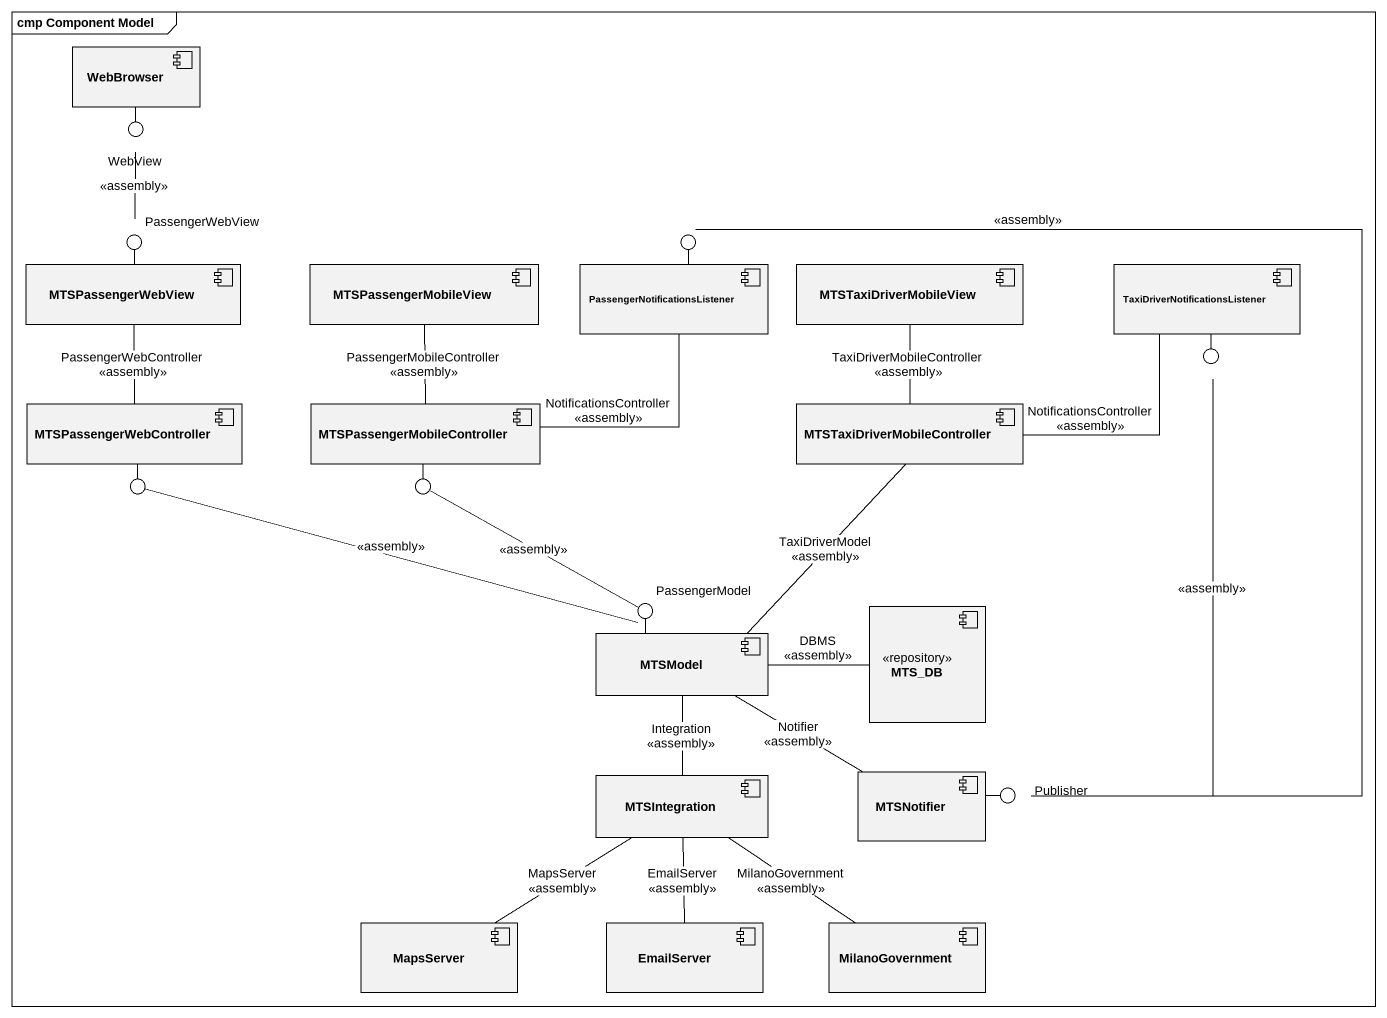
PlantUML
@startuml
mainframe cmp Component Model
component WebBrowser
() WebView
() PassengerWebView
() " " as lollipop1
component MTSPassengerWebView
component MTSPassengerMobileView
component "PassengerNotificationsListener" as PassengerNotificationsListen
component MTSTaxiDriverMobileView
component "TaxiDriverNotificationsListener" as TaxiDriverNotificationsListe
() " " as lollipop2
component MTSPassengerWebController
component MTSPassengerMobileController
component "MTSTaxiDriverMobileController" as MTSTaxiDriverMobileControlle
() " " as lollipop3
() " " as lollipop4
() PassengerModel
component MTS_DB <<repository>>
component MTSModel
component MTSIntegration
component MTSNotifier
() Publisher
component MapsServer
component EmailServer
component MilanoGovernment
WebBrowser -- WebView
MTSPassengerWebView -up- PassengerWebView
PassengerNotificationsListen -up- lollipop1
TaxiDriverNotificationsListe -- lollipop2
MTSPassengerWebController -- lollipop3
MTSPassengerMobileController -- lollipop4
MTSModel -up- PassengerModel
MTSNotifier -right- Publisher
WebView -- PassengerWebView : <<assembly>>
lollipop1 -- Publisher : <<assembly>>
MTSPassengerWebView -- MTSPassengerWebController : PassengerWebController\n<<assembly>>
MTSPassengerMobileView -- MTSPassengerMobileController : PassengerMobileController\n<<assembly>>
PassengerNotificationsListen -left- MTSPassengerMobileController : NotificationsController\n<<assembly>>
MTSTaxiDriverMobileView -- MTSTaxiDriverMobileControlle : TaxiDriverMobileController\n<<assembly>>
TaxiDriverNotificationsListe -left- MTSTaxiDriverMobileControlle : NotificationsController\n<<assembly>>
lollipop2 -- Publisher : <<assembly>>
MTSTaxiDriverMobileControlle -- MTSModel : TaxiDriverModel\n<<assembly>>
lollipop3 -right- PassengerModel : <<assembly>>
lollipop4 -right- PassengerModel : <<assembly>>
MTSModel -right- MTS_DB : DBMS\n<<assembly>>
MTSModel -- MTSIntegration : Integration\n<<assembly>>
MTSModel -right- MTSNotifier : Notifier\n<<assembly>>
MTSIntegration -- MapsServer : MapsServer\n<<assembly>>
MTSIntegration -- EmailServer : EmailServer\n<<assembly>>
MTSIntegration -- MilanoGovernment : MilanoGovernment\n<<assembly>>
@enduml
